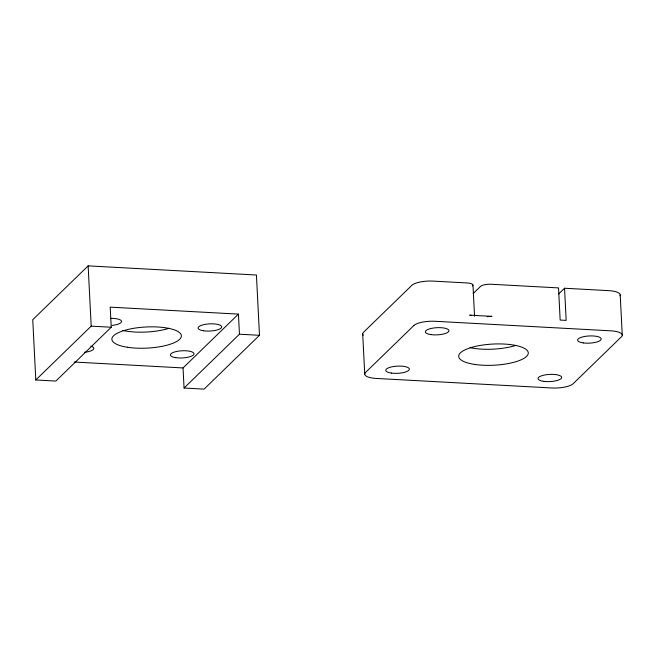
<?xml version="1.0" encoding="UTF-8"?>
<svg xmlns="http://www.w3.org/2000/svg" width="655" height="655" viewBox="0 0 655 655"><rect width="100%" height="100%" fill="white"/><g stroke="black" fill="none" stroke-linecap="round" stroke-linejoin="round"><path stroke-width="0.98" d="M184.063 388.038L204.098 389.127L259.486 335.294L256.433 275.018L88.138 265.873L32.75 319.706L35.804 379.982L55.839 381.071L111.227 327.238L110.212 307.146L238.436 314.113L239.452 334.206L184.063 388.038L183.04 367.946L238.436 314.113M35.804 379.982L91.192 326.149L111.227 327.238M473.229 293.514L480.565 286.382A8.45 2.571 -2.9 0 1 491.217 284.254L558.527 287.913L560.156 320.058L566.166 320.385L564.544 288.241L608.618 290.64A16.891 5.134 -2.9 0 1 620.023 295.782M558.69 293.931L564.544 288.241M239.452 334.206L259.486 335.294M74.154 362.027L183.04 367.946M622.25 335.106L620.211 294.922M472.967 285.081L474.548 316.226M362.698 333.976L364.737 374.161M88.138 265.873L91.192 326.149M515.993 345.365A34.846 10.595 -2.9 0 1 470.069 347.666M472.55 285.948A8.45 2.571 -2.9 0 0 467.171 282.952L433.111 281.101A16.891 5.134 -2.9 0 0 411.807 285.359L363.541 332.265A16.891 5.134 -2.9 0 0 363.263 335.213M487.271 316.692A8.45 2.571 -2.9 0 1 491.93 316.373L469.684 315.161A8.45 2.571 -2.9 0 1 471.297 315.382M110.392 318.379A11.823 3.594 -2.9 0 1 121.502 321.196A11.823 3.594 -2.9 0 1 112.136 325.42M90.84 346.118A11.823 3.594 -2.9 0 1 84.446 352.333M168.974 328.311A34.797 10.578 -2.9 0 1 122.649 330.431M413.845 325.535L365.58 372.449A16.891 5.134 -2.9 0 0 376.33 378.443L551.837 387.981A16.891 5.134 -2.9 0 0 573.141 383.724L621.407 336.817A16.891 5.134 -2.9 0 0 610.657 330.816L435.149 321.286A16.891 5.134 -2.9 0 0 413.845 325.535M475.202 364.499A34.846 10.595 -2.9 0 0 528.274 353.348A34.846 10.595 -2.9 0 0 476.996 346.053A34.846 10.595 -2.9 0 0 475.202 364.499M583.261 342.901A11.823 3.594 -2.9 0 0 601.216 339.085A11.823 3.594 -2.9 0 0 583.744 336.645A11.823 3.594 -2.9 0 0 583.261 342.901M430.998 334.623A11.823 3.594 -2.9 0 0 448.945 330.816A11.823 3.594 -2.9 0 0 431.473 328.376A11.823 3.594 -2.9 0 0 430.998 334.623M543.699 381.349A11.823 3.594 -2.9 0 0 561.646 377.534A11.823 3.594 -2.9 0 0 544.174 375.094A11.823 3.594 -2.9 0 0 543.699 381.349M391.436 373.08A11.823 3.594 -2.9 0 0 409.383 369.264A11.823 3.594 -2.9 0 0 391.911 366.825A11.823 3.594 -2.9 0 0 391.436 373.08M175.736 357.671A11.823 3.594 -2.9 0 0 194.003 354.027A11.823 3.594 -2.9 0 0 176.883 351.399A11.823 3.594 -2.9 0 0 175.736 357.671M203.427 330.759A11.823 3.594 -2.9 0 0 221.693 327.107A11.823 3.594 -2.9 0 0 204.581 324.479A11.823 3.594 -2.9 0 0 203.427 330.759M127.586 347.281A34.797 10.578 -2.9 0 0 181.329 336.547A34.797 10.578 -2.9 0 0 130.967 328.81A34.797 10.578 -2.9 0 0 127.586 347.281"/></g></svg>
